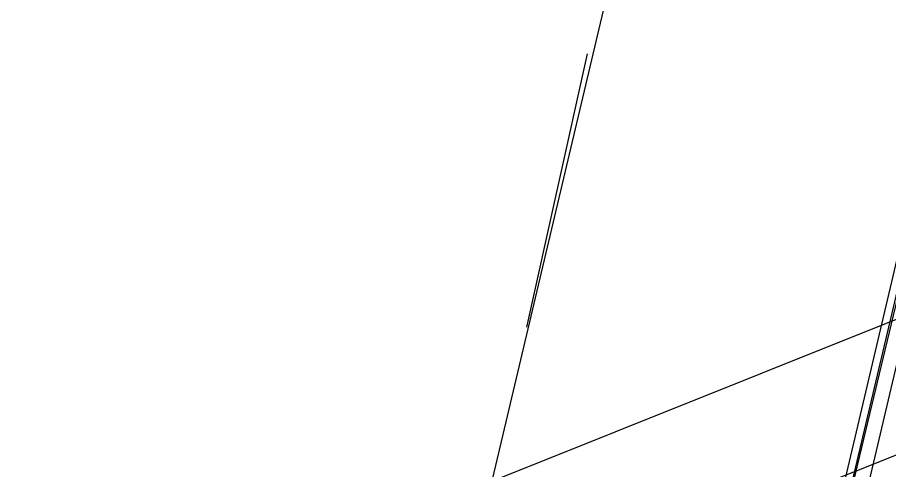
# Model space of a CAD drawing. Header units: feet. Extents: x -84 to 198, y -22 to 181.
# Drawn here: x 86.572 to 88.104, y 16.459 to 17.255 of the extents above; entities that cross this region are included whole.
import ezdxf

# ---------------------------------------------------------------- set-up
doc = ezdxf.new("R2010")
doc.units = ezdxf.units.FT
doc.layers.add('A-LINEA', color=7, linetype='CONTINUOUS')

msp = doc.modelspace()

# ---------------------------------------------------------------- linework, layer by layer
at = {"layer": 'A-LINEA'}
for p, q in [((66.5385, 8.0853), (121.2252, 29.9819)), ((66.1153, 7.7422), (121.4491, 29.735)), ((87.3467, 16.1911), (88.2133, 19.8578)), ((87.4667, 16.7111), (87.5733, 17.1911))]:
    msp.add_line(p, q, dxfattribs=at)
for points in [[(87.92, 15.9378), (88.84, 19.8311), (88.8267, 19.8444), (87.9067, 15.9378), (87.92, 15.9378)], [(87.9467, 15.9244), (88.8667, 19.8311), (88.8533, 19.8311), (87.92, 15.9378), (87.9333, 15.9378), (87.9467, 15.9244)]]:
    msp.add_lwpolyline(points, dxfattribs=at)

doc.saveas('drawing.dxf')
